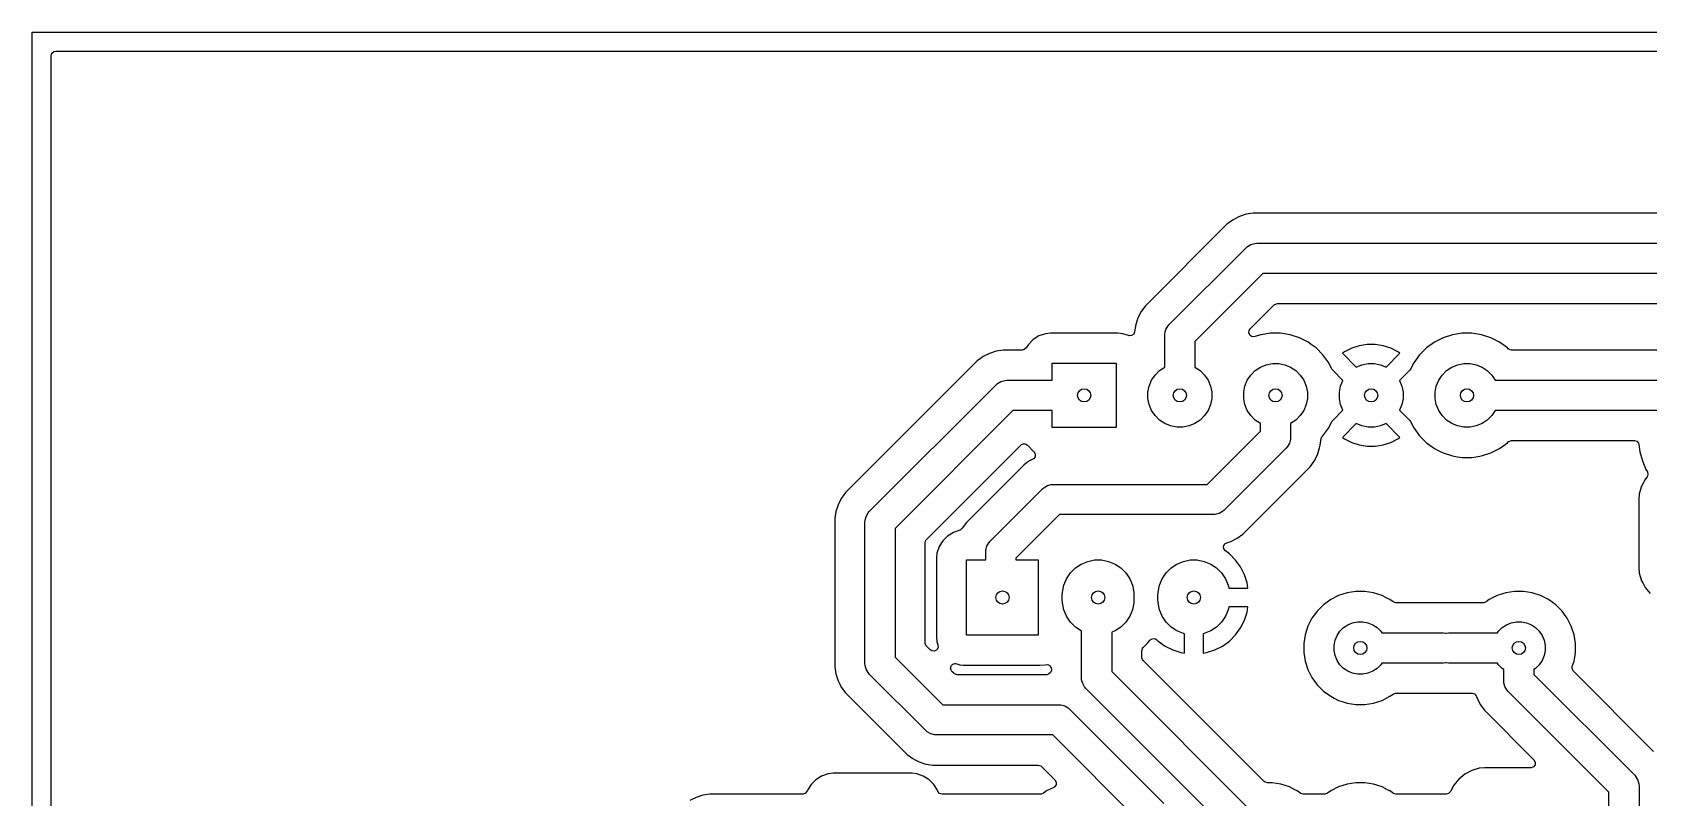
# Model space of a CAD drawing. Extents: x 126.5 to 192.5, y -143 to -86.
# Drawn here: x 126.5 to 169.4, y -106.31 to -86 of the extents above; entities that cross this region are included whole.
import ezdxf

# ---------------------------------------------------------------- set-up
doc = ezdxf.new("R2010")
doc.units = 0
doc.layers.add('BLACK', color=7, linetype='CONTINUOUS')

msp = doc.modelspace()

# ---------------------------------------------------------------- linework, layer by layer
at = {"layer": 'BLACK', "linetype": 'CONTINUOUS'}
for p, q in [((126.5, -86), (192.5, -86)), ((126.5, -143), (126.5, -86)), ((127.0005, -86.6245), (127.020185, -86.557461)), ((127.0005, -114.655513), (127.0005, -86.6245)), ((127.020185, -86.557461), (127.072989, -86.511706)), ((127.072989, -86.511706), (127.1245, -86.5005)), ((127.1245, -86.5005), (191.8755, -86.5005)), ((158.539163, -90.887454), (158.3708, -90.97324)), ((158.718881, -90.829059), (158.539163, -90.887454)), ((158.905514, -90.7995), (158.718881, -90.829059)), ((158.905519, -90.7995), (158.905514, -90.7995)), ((159.094482, -90.7995), (158.905519, -90.7995)), ((171.094481, -90.7995), (159.094482, -90.7995)), ((158.217924, -91.084312), (156.044312, -93.257923)), ((158.217925, -91.084312), (158.217924, -91.084312)), ((158.217927, -91.08431), (158.217925, -91.084312)), ((158.283579, -91.03661), (158.217927, -91.08431)), ((158.3708, -90.97324), (158.283579, -91.03661)), ((156.677157, -93.757157), (158.717158, -91.717157)), ((158.717158, -91.717157), (158.756495, -91.682659)), ((158.756495, -91.682659), (158.846926, -91.630448)), ((158.846926, -91.630448), (158.94779, -91.603422)), ((158.94779, -91.603422), (159, -91.6)), ((159, -91.6), (171, -91.6)), ((159.165685, -92.4), (157.36, -94.205685)), ((170.834314, -92.4), (159.165685, -92.4)), ((155.93324, -93.4108), (155.847454, -93.579163)), ((156.044312, -93.257923), (155.93324, -93.4108)), ((158.938881, -93.758882), (159.460944, -93.236819)), ((159.460944, -93.236819), (159.522267, -93.203334)), ((159.522267, -93.203334), (159.548625, -93.2005)), ((159.548625, -93.2005), (170.451374, -93.2005)), ((155.757111, -93.950073), (155.734776, -94.008653)), ((155.758737, -93.950331), (155.757111, -93.950073)), ((155.789059, -93.758881), (155.758737, -93.950331)), ((155.847454, -93.579163), (155.789059, -93.758881)), ((156.563422, -93.98779), (156.573528, -93.950073)), ((156.573528, -93.950073), (156.590448, -93.886926)), ((156.590448, -93.886926), (156.642659, -93.796495)), ((156.642659, -93.796495), (156.677157, -93.757157)), ((158.791137, -93.980948), (158.799102, -93.911534)), ((158.799102, -93.911534), (158.82564, -93.872122)), ((158.82564, -93.872122), (158.938881, -93.758882)), ((152.881287, -94.376472), (152.828952, -94.422763)), ((152.940184, -94.282737), (152.881287, -94.376472)), ((153.067737, -94.155184), (152.940184, -94.282737)), ((153.220476, -94.059211), (153.067737, -94.155184)), ((153.390745, -93.999631), (153.220476, -94.059211)), ((153.39075, -93.99963), (153.390745, -93.999631)), ((153.525039, -93.9845), (153.39075, -93.99963)), ((153.525046, -93.9845), (153.525039, -93.9845)), ((155.314954, -93.9845), (153.525046, -93.9845)), ((155.31496, -93.9845), (155.314954, -93.9845)), ((155.449249, -93.99963), (155.31496, -93.9845)), ((155.449257, -93.999632), (155.449249, -93.99963)), ((155.595098, -94.050664), (155.449257, -93.999632)), ((155.608813, -94.054593), (155.595098, -94.050664)), ((155.678539, -94.050116), (155.608813, -94.054593)), ((155.734776, -94.008653), (155.678539, -94.050116)), ((156.56, -94.04), (156.563422, -93.98779)), ((156.56, -94.885082), (156.56, -94.04)), ((157.36, -94.205685), (157.36, -94.885082)), ((158.821965, -94.043649), (158.791137, -93.980948)), ((158.881798, -94.079729), (158.821965, -94.043649)), ((158.951639, -94.077734), (158.881798, -94.079729)), ((159.113502, -94.02514), (158.951639, -94.077734)), ((159.113505, -94.02514), (159.113502, -94.02514)), ((159.370098, -93.9845), (159.113505, -94.02514)), ((159.370103, -93.9845), (159.370098, -93.9845)), ((159.629897, -93.9845), (159.370103, -93.9845)), ((159.629902, -93.9845), (159.629897, -93.9845)), ((159.886493, -94.02514), (159.629902, -93.9845)), ((160.133576, -94.105422), (159.886493, -94.02514)), ((160.292764, -94.186534), (160.133576, -94.105422)), ((160.365051, -94.223366), (160.292764, -94.186534)), ((160.365053, -94.223367), (160.365051, -94.223366)), ((160.365054, -94.223368), (160.365053, -94.223367)), ((160.44677, -94.282738), (160.365054, -94.223368)), ((160.575229, -94.376069), (160.44677, -94.282738)), ((160.758931, -94.559771), (160.575229, -94.376069)), ((161.521782, -94.383904), (161.332439, -94.48038)), ((161.723869, -94.318242), (161.521782, -94.383904)), ((161.723872, -94.318242), (161.723869, -94.318242)), ((161.933754, -94.285), (161.723872, -94.318242)), ((162.146246, -94.285), (161.933754, -94.285)), ((162.356129, -94.318242), (162.146246, -94.285)), ((162.558217, -94.383904), (162.356129, -94.318242)), ((162.74755, -94.480375), (162.558217, -94.383904)), ((163.504768, -94.376071), (163.321071, -94.559768)), ((163.504774, -94.376066), (163.504768, -94.376071)), ((163.714945, -94.223368), (163.504774, -94.376066)), ((163.946423, -94.105422), (163.714945, -94.223368)), ((164.193506, -94.02514), (163.946423, -94.105422)), ((164.450098, -93.9845), (164.193506, -94.02514)), ((164.450103, -93.9845), (164.450098, -93.9845)), ((164.709897, -93.9845), (164.450103, -93.9845)), ((164.709902, -93.9845), (164.709897, -93.9845)), ((164.966493, -94.02514), (164.709902, -93.9845)), ((165.213576, -94.105422), (164.966493, -94.02514)), ((165.372764, -94.186534), (165.213576, -94.105422)), ((165.445051, -94.223366), (165.372764, -94.186534)), ((165.445053, -94.223367), (165.445051, -94.223366)), ((165.445054, -94.223368), (165.445053, -94.223367)), ((165.655225, -94.376066), (165.445054, -94.223368)), ((165.655231, -94.376071), (165.655225, -94.376066)), ((165.677341, -94.398181), (165.655231, -94.376071)), ((151.582924, -94.719312), (148.08431, -98.217925)), ((151.582925, -94.719312), (151.582924, -94.719312)), ((151.582927, -94.71931), (151.582925, -94.719312)), ((151.692262, -94.639873), (151.582927, -94.71931)), ((151.7358, -94.60824), (151.692262, -94.639873)), ((151.904163, -94.522454), (151.7358, -94.60824)), ((152.083881, -94.464059), (151.904163, -94.522454)), ((152.270514, -94.4345), (152.083881, -94.464059)), ((152.776293, -94.4345), (152.270514, -94.4345)), ((152.828952, -94.422763), (152.776293, -94.4345)), ((153.57, -95.235), (153.57, -94.785)), ((153.57, -94.785), (155.27, -94.785)), ((155.27, -94.785), (155.27, -96.485)), ((159.253258, -94.821601), (159.416685, -94.789093)), ((159.416685, -94.789093), (159.583315, -94.789093)), ((159.583315, -94.789093), (159.746742, -94.821601)), ((160.911634, -94.769949), (160.758931, -94.559771)), ((160.996463, -94.936435), (160.911634, -94.769949)), ((161.332439, -94.48038), (161.278282, -94.519727)), ((161.278282, -94.519727), (161.278282, -94.519728)), ((161.278282, -94.519728), (161.642571, -94.884017)), ((161.793258, -94.821601), (161.956685, -94.789093)), ((161.956685, -94.789093), (162.123315, -94.789093)), ((162.123315, -94.789093), (162.286742, -94.821601)), ((162.437428, -94.884017), (162.801716, -94.519728)), ((162.801716, -94.519728), (162.74755, -94.480375)), ((163.168366, -94.769947), (163.083535, -94.936435)), ((163.321066, -94.559774), (163.168366, -94.769947)), ((163.321071, -94.559768), (163.321066, -94.559774)), ((164.333258, -94.821601), (164.496685, -94.789093)), ((164.496685, -94.789093), (164.663315, -94.789093)), ((164.663315, -94.789093), (164.826742, -94.821601)), ((165.697983, -94.414815), (165.677341, -94.398181)), ((165.765022, -94.4345), (165.697983, -94.414815)), ((170.007298, -94.4345), (165.765022, -94.4345)), ((152.211926, -95.265448), (152.31279, -95.238422)), ((152.31279, -95.238422), (152.365, -95.235)), ((152.365, -95.235), (153.57, -95.235)), ((156.146601, -95.388258), (156.210367, -95.234313)), ((156.210367, -95.234313), (156.302941, -95.095766)), ((156.302941, -95.095766), (156.420766, -94.977941)), ((156.420766, -94.977941), (156.559313, -94.885367)), ((156.559313, -94.885367), (156.56, -94.885082)), ((157.36, -94.885082), (157.360687, -94.885367)), ((157.360687, -94.885367), (157.499234, -94.977941)), ((157.499234, -94.977941), (157.617059, -95.095766)), ((157.617059, -95.095766), (157.709633, -95.234313)), ((157.709633, -95.234313), (157.773399, -95.388258)), ((158.686601, -95.388258), (158.750367, -95.234313)), ((158.750367, -95.234313), (158.842941, -95.095766)), ((158.842941, -95.095766), (158.960766, -94.977941)), ((158.960766, -94.977941), (159.099313, -94.885367)), ((159.099313, -94.885367), (159.253258, -94.821601)), ((159.746742, -94.821601), (159.900687, -94.885367)), ((159.900687, -94.885367), (160.039234, -94.977941)), ((160.039234, -94.977941), (160.157059, -95.095766)), ((160.157059, -95.095766), (160.249633, -95.234313)), ((160.249633, -95.234313), (160.313399, -95.388258)), ((161.019266, -94.96782), (160.996463, -94.936435)), ((161.289017, -95.237571), (161.019266, -94.96782)), ((161.226601, -95.388258), (161.289017, -95.237571)), ((161.642571, -94.884017), (161.793258, -94.821601)), ((162.286742, -94.821601), (162.437428, -94.884017)), ((163.060732, -94.96782), (162.790982, -95.237569)), ((162.790982, -95.237569), (162.853399, -95.388258)), ((163.083535, -94.936435), (163.060732, -94.96782)), ((163.766601, -95.388258), (163.830367, -95.234313)), ((163.830367, -95.234313), (163.922941, -95.095766)), ((163.922941, -95.095766), (164.040766, -94.977941)), ((164.040766, -94.977941), (164.179313, -94.885367)), ((164.179313, -94.885367), (164.333258, -94.821601)), ((164.826742, -94.821601), (164.980687, -94.885367)), ((164.980687, -94.885367), (165.119234, -94.977941)), ((165.119234, -94.977941), (165.237059, -95.095766)), ((165.237059, -95.095766), (165.329633, -95.234313)), ((165.329633, -95.234313), (165.329918, -95.235)), ((165.329918, -95.235), (169.912817, -95.235)), ((148.717157, -98.717157), (152.082158, -95.352157)), ((152.082158, -95.352157), (152.121495, -95.317659)), ((152.121495, -95.317659), (152.211926, -95.265448)), ((156.114093, -95.551685), (156.146601, -95.388258)), ((156.114093, -95.718315), (156.114093, -95.551685)), ((157.773399, -95.388258), (157.805907, -95.551685)), ((157.805907, -95.551685), (157.805907, -95.718315)), ((158.654093, -95.551685), (158.686601, -95.388258)), ((158.654093, -95.718315), (158.654093, -95.551685)), ((160.313399, -95.388258), (160.345907, -95.551685)), ((160.345907, -95.551685), (160.345907, -95.718315)), ((161.194093, -95.551685), (161.226601, -95.388258)), ((161.194093, -95.718315), (161.194093, -95.551685)), ((162.853399, -95.388258), (162.885907, -95.551685)), ((162.885907, -95.551685), (162.885907, -95.718315)), ((163.734093, -95.551685), (163.766601, -95.388258)), ((163.734093, -95.718315), (163.734093, -95.551685)), ((152.530685, -96.035), (149.4, -99.165685)), ((153.57, -96.035), (152.530685, -96.035)), ((153.57, -96.485), (153.57, -96.035)), ((156.146601, -95.881742), (156.114093, -95.718315)), ((156.210367, -96.035687), (156.146601, -95.881742)), ((156.302941, -96.174234), (156.210367, -96.035687)), ((157.709633, -96.035687), (157.617059, -96.174234)), ((157.773399, -95.881742), (157.709633, -96.035687)), ((157.805907, -95.718315), (157.773399, -95.881742)), ((158.686601, -95.881742), (158.654093, -95.718315)), ((158.750367, -96.035687), (158.686601, -95.881742)), ((158.842941, -96.174234), (158.750367, -96.035687)), ((160.249633, -96.035687), (160.157059, -96.174234)), ((160.313399, -95.881742), (160.249633, -96.035687)), ((160.345907, -95.718315), (160.313399, -95.881742)), ((161.019266, -96.302178), (161.289016, -96.032427)), ((161.226601, -95.881742), (161.194093, -95.718315)), ((161.289016, -96.032427), (161.226601, -95.881742)), ((162.853399, -95.881742), (162.790982, -96.032428)), ((162.790982, -96.032428), (163.060732, -96.302178)), ((162.885907, -95.718315), (162.853399, -95.881742)), ((163.766601, -95.881742), (163.734093, -95.718315)), ((163.830367, -96.035687), (163.766601, -95.881742)), ((163.922941, -96.174234), (163.830367, -96.035687)), ((165.329633, -96.035687), (165.237059, -96.174234)), ((165.329918, -96.035), (165.329633, -96.035687)), ((169.747131, -96.035), (165.329918, -96.035)), ((155.27, -96.485), (153.57, -96.485)), ((156.420766, -96.292059), (156.302941, -96.174234)), ((156.559313, -96.384633), (156.420766, -96.292059)), ((156.713258, -96.448399), (156.559313, -96.384633)), ((156.876685, -96.480907), (156.713258, -96.448399)), ((157.043315, -96.480907), (156.876685, -96.480907)), ((157.206742, -96.448399), (157.043315, -96.480907)), ((157.360687, -96.384633), (157.206742, -96.448399)), ((157.499234, -96.292059), (157.360687, -96.384633)), ((157.617059, -96.174234), (157.499234, -96.292059)), ((158.960766, -96.292059), (158.842941, -96.174234)), ((159.099313, -96.384633), (158.960766, -96.292059)), ((159.1, -96.384917), (159.099313, -96.384633)), ((159.1, -96.584314), (159.1, -96.384917)), ((159.900687, -96.384633), (159.9, -96.384917)), ((159.9, -96.384917), (159.9, -96.75)), ((160.039234, -96.292059), (159.900687, -96.384633)), ((160.157059, -96.174234), (160.039234, -96.292059)), ((160.758931, -96.710229), (160.911634, -96.500051)), ((160.911634, -96.500051), (160.996466, -96.333559)), ((160.996466, -96.333559), (161.019266, -96.302178)), ((161.642569, -96.385981), (161.278282, -96.750269)), ((161.793258, -96.448399), (161.642569, -96.385981)), ((161.956685, -96.480907), (161.793258, -96.448399)), ((162.123315, -96.480907), (161.956685, -96.480907)), ((162.286742, -96.448399), (162.123315, -96.480907)), ((162.437428, -96.385982), (162.286742, -96.448399)), ((162.801717, -96.75027), (162.437428, -96.385982)), ((163.060732, -96.302178), (163.083536, -96.333564)), ((163.083536, -96.333564), (163.168366, -96.500051)), ((163.168366, -96.500051), (163.321069, -96.710229)), ((164.040766, -96.292059), (163.922941, -96.174234)), ((164.179313, -96.384633), (164.040766, -96.292059)), ((164.333258, -96.448399), (164.179313, -96.384633)), ((164.496685, -96.480907), (164.333258, -96.448399)), ((164.663315, -96.480907), (164.496685, -96.480907)), ((164.826742, -96.448399), (164.663315, -96.480907)), ((164.980687, -96.384633), (164.826742, -96.448399)), ((165.119234, -96.292059), (164.980687, -96.384633)), ((165.237059, -96.174234), (165.119234, -96.292059)), ((150.236814, -99.460948), (152.741607, -96.956154)), ((152.741607, -96.956154), (152.750151, -96.951489)), ((152.750151, -96.951489), (152.756075, -96.943756)), ((152.756075, -96.943756), (152.780316, -96.935018)), ((152.780316, -96.935018), (152.802928, -96.922671)), ((152.802928, -96.922671), (152.812642, -96.923365)), ((152.812642, -96.923365), (152.821805, -96.920063)), ((152.821805, -96.920063), (152.846918, -96.925816)), ((152.846918, -96.925816), (152.87262, -96.927655)), ((152.87262, -96.927655), (152.880417, -96.933492)), ((152.880417, -96.933492), (152.88991, -96.935667)), ((152.88991, -96.935667), (152.917929, -96.957128)), ((152.917929, -96.957128), (152.927213, -96.966619)), ((157.683314, -98.001), (159.1, -96.584314)), ((159.869552, -96.903073), (159.817341, -96.993505)), ((159.896578, -96.80221), (159.869552, -96.903073)), ((159.9, -96.75), (159.896578, -96.80221)), ((160.67094, -97.031118), (160.682813, -96.956156)), ((160.682813, -96.956156), (160.7005, -96.844486)), ((160.7005, -96.820022), (160.707224, -96.797121)), ((160.7005, -96.844486), (160.7005, -96.820022)), ((160.707224, -96.797121), (160.709609, -96.773374)), ((160.709609, -96.773374), (160.717843, -96.760955)), ((160.717843, -96.760955), (160.720185, -96.752983)), ((160.720185, -96.752983), (160.727405, -96.742895)), ((160.727405, -96.742895), (160.731808, -96.737351)), ((160.731808, -96.737351), (160.758931, -96.710229)), ((161.278282, -96.750269), (161.278282, -96.75027)), ((161.278282, -96.75027), (161.332449, -96.789624)), ((161.332449, -96.789624), (161.521782, -96.886095)), ((161.521782, -96.886095), (161.72387, -96.951757)), ((161.72387, -96.951757), (161.933754, -96.985)), ((162.146246, -96.985), (162.356127, -96.951757)), ((162.356127, -96.951757), (162.35613, -96.951757)), ((162.35613, -96.951757), (162.558217, -96.886095)), ((162.558217, -96.886095), (162.747554, -96.789622)), ((162.747554, -96.789622), (162.801716, -96.75027)), ((162.801716, -96.75027), (162.801717, -96.75027)), ((163.321069, -96.710229), (163.504771, -96.893931)), ((163.504771, -96.893931), (163.714949, -97.046634)), ((165.445051, -97.046634), (165.655229, -96.893931)), ((165.655229, -96.893931), (165.677341, -96.871819)), ((165.677341, -96.871819), (165.738664, -96.838334)), ((165.738664, -96.838334), (165.765022, -96.8355)), ((165.765022, -96.8355), (169.024008, -96.8355)), ((169.024008, -96.8355), (169.091047, -96.855185)), ((169.091047, -96.855185), (169.136802, -96.907989)), ((169.136802, -96.907989), (169.146947, -96.943315)), ((169.146947, -96.943315), (169.172017, -97.133744)), ((152.969803, -97.374238), (152.893364, -97.429775)), ((152.927213, -96.966619), (152.940184, -96.987262)), ((152.940184, -96.987262), (153.067738, -97.114816)), ((153.05716, -97.329727), (152.969803, -97.374238)), ((153.074075, -97.319324), (153.05716, -97.329727)), ((153.067738, -97.114816), (153.079253, -97.122051)), ((153.116561, -97.263856), (153.074075, -97.319324)), ((153.079253, -97.122051), (153.089507, -97.132534)), ((153.089507, -97.132534), (153.122314, -97.194223)), ((153.122314, -97.194223), (153.116561, -97.263856)), ((159.782843, -97.032842), (158.131843, -98.683843)), ((159.817341, -96.993505), (159.782843, -97.032842)), ((160.41569, -97.532073), (160.52676, -97.379199)), ((160.52676, -97.379199), (160.612547, -97.210832)), ((160.612547, -97.210832), (160.67094, -97.031118)), ((161.933754, -96.985), (162.146246, -96.985)), ((163.714949, -97.046634), (163.848763, -97.114816)), ((163.848763, -97.114816), (163.946423, -97.164577)), ((163.946423, -97.164577), (163.946425, -97.164577)), ((163.946425, -97.164577), (163.946428, -97.164579)), ((163.946428, -97.164579), (164.193507, -97.24486)), ((164.193507, -97.24486), (164.325706, -97.265797)), ((164.325706, -97.265797), (164.450098, -97.2855)), ((164.450098, -97.2855), (164.450103, -97.2855)), ((164.450103, -97.2855), (164.709902, -97.2855)), ((164.709902, -97.2855), (164.823298, -97.267539)), ((164.823298, -97.267539), (164.966493, -97.24486)), ((164.966493, -97.24486), (165.213572, -97.164579)), ((165.213572, -97.164579), (165.445051, -97.046634)), ((169.172017, -97.133744), (169.236498, -97.37439)), ((169.236498, -97.37439), (169.33183, -97.604544)), ((152.816924, -97.485312), (151.294312, -99.007923)), ((152.816925, -97.485312), (152.816924, -97.485312)), ((152.816927, -97.48531), (152.816925, -97.485312)), ((152.893364, -97.429775), (152.816927, -97.48531)), ((158.631074, -99.31669), (160.41569, -97.532073)), ((169.357847, -97.81025), (169.312317, -97.865728)), ((169.33183, -97.604544), (169.331835, -97.604554)), ((169.331835, -97.604554), (169.369381, -97.669587)), ((169.363, -97.803514), (169.357847, -97.81025)), ((169.385852, -97.737488), (169.363, -97.803514)), ((169.369381, -97.669587), (169.385852, -97.737488)), ((148.08431, -98.217925), (148.019945, -98.306518)), ((151.927157, -99.507157), (153.316158, -98.118157)), ((153.316158, -98.118157), (153.355495, -98.083659)), ((153.355495, -98.083659), (153.445926, -98.031448)), ((153.445926, -98.031448), (153.54679, -98.004422)), ((153.54679, -98.004422), (153.599, -98.001)), ((153.599, -98.001), (157.683314, -98.001)), ((169.154699, -98.246249), (169.1395, -98.400577)), ((169.214769, -98.048225), (169.154699, -98.246249)), ((169.312317, -97.865728), (169.214769, -98.048225)), ((147.887454, -98.539163), (147.829059, -98.718881)), ((147.97324, -98.3708), (147.887454, -98.539163)), ((148.019944, -98.306519), (147.97324, -98.3708)), ((148.019945, -98.306518), (148.019944, -98.306519)), ((169.1395, -98.400577), (169.1395, -100.203787)), ((147.829059, -98.718881), (147.7995, -98.905513)), ((147.7995, -98.905513), (147.7995, -102.844486)), ((148.6, -99), (148.603422, -98.94779)), ((148.6, -102.75), (148.6, -99)), ((148.603422, -98.94779), (148.630448, -98.846927)), ((148.630448, -98.846926), (148.682659, -98.756495)), ((148.630448, -98.846927), (148.630448, -98.846926)), ((148.682659, -98.756495), (148.717157, -98.717157)), ((151.294312, -99.007923), (151.183237, -99.160804)), ((153.764685, -98.801), (152.61, -99.955685)), ((157.849, -98.801), (153.764685, -98.801)), ((157.90121, -98.797578), (157.849, -98.801)), ((158.002074, -98.770552), (157.90121, -98.797578)), ((158.092505, -98.718341), (158.002074, -98.770552)), ((158.131843, -98.683843), (158.092505, -98.718341)), ((149.4, -99.165685), (149.4, -102.584314)), ((150.2005, -99.548624), (150.220185, -99.481585)), ((150.220185, -99.481585), (150.236814, -99.460948)), ((150.667684, -99.497737), (150.571711, -99.650476)), ((150.795237, -99.370184), (150.667684, -99.497737)), ((150.947977, -99.274211), (150.795237, -99.370184)), ((151.117296, -99.214964), (150.947977, -99.274211)), ((151.130252, -99.20959), (151.117296, -99.214964)), ((151.18007, -99.164521), (151.130252, -99.20959)), ((151.180376, -99.164743), (151.18007, -99.164521)), ((151.181431, -99.163289), (151.180376, -99.164743)), ((151.182066, -99.162716), (151.181431, -99.163289)), ((151.183237, -99.160804), (151.182066, -99.162716)), ((151.892659, -99.546495), (151.927157, -99.507157)), ((158.203226, -99.548185), (158.309832, -99.513547)), ((158.309832, -99.513547), (158.478199, -99.42776)), ((158.478199, -99.42776), (158.631074, -99.31669)), ((150.2005, -102.201374), (150.2005, -99.548624)), ((150.51213, -99.82075), (150.497, -99.955039)), ((150.497, -99.955039), (150.497, -102.04496)), ((150.512131, -99.820745), (150.51213, -99.82075)), ((150.571711, -99.650476), (150.512131, -99.820745)), ((151.81, -99.79), (151.813422, -99.73779)), ((151.81, -100), (151.81, -99.79)), ((151.813422, -99.73779), (151.820572, -99.711104)), ((151.820572, -99.711104), (151.840448, -99.636926)), ((151.840448, -99.636926), (151.892659, -99.546495)), ((152.61, -99.955685), (152.61, -100)), ((158.120016, -99.641491), (158.152622, -99.579696)), ((158.125995, -99.711104), (158.120016, -99.641491)), ((158.16866, -99.766434), (158.125995, -99.711104)), ((158.152622, -99.579696), (158.203226, -99.548185)), ((158.276242, -99.844597), (158.16866, -99.766434)), ((158.437902, -100.006257), (158.276242, -99.844597)), ((151.2975, -102), (151.2975, -100)), ((151.2975, -100), (151.81, -100)), ((152.61, -100), (153.2025, -100)), ((153.2025, -100), (153.2025, -102)), ((153.94997, -100.503495), (154.053708, -100.34824)), ((154.053708, -100.34824), (154.18574, -100.216208)), ((154.18574, -100.216208), (154.340995, -100.11247)), ((154.340995, -100.11247), (154.513504, -100.041014)), ((154.513504, -100.041014), (154.696639, -100.004587)), ((154.696639, -100.004587), (154.883361, -100.004587)), ((154.883361, -100.004587), (155.066496, -100.041014)), ((155.066496, -100.041014), (155.239005, -100.11247)), ((155.239005, -100.11247), (155.39426, -100.216208)), ((155.39426, -100.216208), (155.526292, -100.34824)), ((155.526292, -100.34824), (155.63003, -100.503495)), ((156.48997, -100.503495), (156.593708, -100.34824)), ((156.593708, -100.34824), (156.72574, -100.216208)), ((156.72574, -100.216208), (156.880995, -100.11247)), ((156.880995, -100.11247), (157.053504, -100.041014)), ((157.053504, -100.041014), (157.236639, -100.004587)), ((157.236639, -100.004587), (157.423361, -100.004587)), ((157.423361, -100.004587), (157.606496, -100.041014)), ((157.606496, -100.041014), (157.779005, -100.11247)), ((157.779005, -100.11247), (157.93426, -100.216208)), ((157.93426, -100.216208), (158.066292, -100.34824)), ((158.066292, -100.34824), (158.17003, -100.503495)), ((158.572288, -100.191223), (158.437902, -100.006257)), ((158.676082, -100.394929), (158.572288, -100.191223)), ((158.746734, -100.612371), (158.676082, -100.394929)), ((169.1395, -100.203787), (169.154699, -100.358115)), ((169.154699, -100.358115), (169.214769, -100.55614)), ((153.842087, -100.859139), (153.878514, -100.676004)), ((153.878514, -100.676004), (153.94997, -100.503495)), ((155.63003, -100.503495), (155.701486, -100.676004)), ((155.701486, -100.676004), (155.737913, -100.859139)), ((156.382087, -100.859139), (156.418514, -100.676004)), ((156.418514, -100.676004), (156.48997, -100.503495)), ((158.17003, -100.503495), (158.241486, -100.676004)), ((158.241486, -100.676004), (158.256204, -100.75)), ((158.256204, -100.75), (158.768532, -100.75)), ((158.768532, -100.75), (158.746734, -100.612371)), ((169.214769, -100.55614), (169.229235, -100.583204)), ((169.229235, -100.583204), (169.244825, -100.612371)), ((169.244825, -100.612371), (169.312317, -100.738637)), ((169.312317, -100.738637), (169.443589, -100.898593)), ((153.8375, -100.9525), (153.842087, -100.859139)), ((153.8375, -101.0475), (153.8375, -100.9525)), ((153.842087, -101.140861), (153.8375, -101.0475)), ((153.878514, -101.323996), (153.842087, -101.140861)), ((155.737913, -101.140861), (155.701486, -101.323996)), ((155.737913, -100.859139), (155.7425, -100.9525)), ((155.7425, -101.0475), (155.737913, -101.140861)), ((155.7425, -100.9525), (155.7425, -101.0475)), ((156.3775, -100.9525), (156.382087, -100.859139)), ((156.3775, -101.0475), (156.3775, -100.9525)), ((156.382087, -101.140861), (156.3775, -101.0475)), ((156.418514, -101.323996), (156.382087, -101.140861)), ((158.256204, -101.25), (158.241486, -101.323996)), ((158.768532, -101.25), (158.256204, -101.25)), ((158.746734, -101.387628), (158.768532, -101.25)), ((160.772487, -101.195485), (160.605485, -101.362487)), ((160.772488, -101.195485), (160.772487, -101.195485)), ((160.77249, -101.195483), (160.772488, -101.195485)), ((160.866177, -101.127415), (160.77249, -101.195483)), ((160.963566, -101.056657), (160.866177, -101.127415)), ((161.174003, -100.949433), (160.963566, -101.056657)), ((161.398631, -100.876446), (161.174003, -100.949433)), ((161.631903, -100.8395), (161.398631, -100.876446)), ((161.631908, -100.8395), (161.631903, -100.8395)), ((161.868092, -100.8395), (161.631908, -100.8395)), ((161.868097, -100.8395), (161.868092, -100.8395)), ((162.101368, -100.876446), (161.868097, -100.8395)), ((162.325996, -100.949433), (162.101368, -100.876446)), ((162.470715, -101.023172), (162.325996, -100.949433)), ((162.536433, -101.056657), (162.470715, -101.023172)), ((162.536435, -101.056658), (162.536433, -101.056657)), ((162.536436, -101.056659), (162.536435, -101.056658)), ((162.617862, -101.115818), (162.536436, -101.056659)), ((162.623708, -101.119815), (162.617862, -101.115818)), ((162.690747, -101.1395), (162.623708, -101.119815)), ((165.019253, -101.1395), (162.690747, -101.1395)), ((165.026332, -101.139298), (165.019253, -101.1395)), ((165.092138, -101.115818), (165.026332, -101.139298)), ((165.173563, -101.056659), (165.092138, -101.115818)), ((165.384003, -100.949433), (165.173563, -101.056659)), ((165.608631, -100.876446), (165.384003, -100.949433)), ((165.841903, -100.8395), (165.608631, -100.876446)), ((165.841908, -100.8395), (165.841903, -100.8395)), ((166.078092, -100.8395), (165.841908, -100.8395)), ((166.078097, -100.8395), (166.078092, -100.8395)), ((166.311368, -100.876446), (166.078097, -100.8395)), ((166.535996, -100.949433), (166.311368, -100.876446)), ((166.688079, -101.026924), (166.535996, -100.949433)), ((166.746433, -101.056657), (166.688079, -101.026924)), ((166.93751, -101.195483), (166.746433, -101.056657)), ((167.104517, -101.36249), (166.93751, -101.195483)), ((153.94997, -101.496505), (153.878514, -101.323996)), ((154.053708, -101.65176), (153.94997, -101.496505)), ((154.18574, -101.783792), (154.053708, -101.65176)), ((155.526292, -101.65176), (155.39426, -101.783792)), ((155.63003, -101.496505), (155.526292, -101.65176)), ((155.701486, -101.323996), (155.63003, -101.496505)), ((156.48997, -101.496505), (156.418514, -101.323996)), ((156.593708, -101.65176), (156.48997, -101.496505)), ((156.72574, -101.783792), (156.593708, -101.65176)), ((158.066292, -101.65176), (157.93426, -101.783792)), ((158.17003, -101.496505), (158.066292, -101.65176)), ((158.241486, -101.323996), (158.17003, -101.496505)), ((158.572288, -101.808776), (158.676082, -101.60507)), ((158.676082, -101.60507), (158.746734, -101.387628)), ((160.466657, -101.553566), (160.359433, -101.764003)), ((160.587219, -101.387628), (160.466657, -101.553566)), ((160.605483, -101.36249), (160.587219, -101.387628)), ((160.605485, -101.362488), (160.605483, -101.36249)), ((160.605485, -101.362487), (160.605485, -101.362488)), ((161.420022, -101.722655), (161.546801, -101.670142)), ((161.546801, -101.670142), (161.681388, -101.643371)), ((161.681388, -101.643371), (161.818612, -101.643371)), ((161.818612, -101.643371), (161.953199, -101.670142)), ((161.953199, -101.670142), (162.079978, -101.722655)), ((165.630022, -101.722655), (165.756801, -101.670142)), ((165.756801, -101.670142), (165.891388, -101.643371)), ((165.891388, -101.643371), (166.028612, -101.643371)), ((166.028612, -101.643371), (166.163199, -101.670142)), ((166.163199, -101.670142), (166.289978, -101.722655)), ((167.213519, -101.512518), (167.104517, -101.36249)), ((167.243342, -101.553566), (167.213519, -101.512518)), ((167.350566, -101.764003), (167.243342, -101.553566)), ((150.497, -102.04496), (150.51213, -102.179249)), ((153.2025, -102), (151.2975, -102)), ((154.340995, -101.88753), (154.18574, -101.783792)), ((154.35, -101.89126), (154.340995, -101.88753)), ((154.35, -103.13), (154.35, -101.89126)), ((155.239005, -101.88753), (155.15, -101.924397)), ((155.15, -101.924397), (155.15, -102.964314)), ((155.39426, -101.783792), (155.239005, -101.88753)), ((156.165125, -102.135018), (156.221549, -102.093817)), ((156.221549, -102.093817), (156.291295, -102.089662)), ((156.291295, -102.089662), (156.35118, -102.122825)), ((156.880995, -101.88753), (156.72574, -101.783792)), ((157.053504, -101.958986), (156.880995, -101.88753)), ((157.08, -101.964256), (157.053504, -101.958986)), ((157.08, -102.478509), (157.08, -101.964256)), ((157.606496, -101.958986), (157.58, -101.964256)), ((157.58, -101.964256), (157.58, -102.478508)), ((157.779005, -101.88753), (157.606496, -101.958986)), ((157.93426, -101.783792), (157.779005, -101.88753)), ((158.276242, -102.155402), (158.437902, -101.993742)), ((158.437902, -101.993742), (158.572288, -101.808776)), ((160.286446, -101.988631), (160.2495, -102.221902)), ((160.359433, -101.764003), (160.286446, -101.988631)), ((161.080142, -102.136801), (161.132655, -102.010022)), ((161.132655, -102.010022), (161.208893, -101.895925)), ((161.208893, -101.895925), (161.305925, -101.798893)), ((161.305925, -101.798893), (161.420022, -101.722655)), ((162.079978, -101.722655), (162.194075, -101.798893)), ((162.194075, -101.798893), (162.291107, -101.895925)), ((162.291107, -101.895925), (162.320557, -101.94)), ((162.320557, -101.94), (163.96, -101.94)), ((163.96, -101.94), (164.01221, -101.943422)), ((164.01221, -101.943422), (164.025, -101.946849)), ((164.025, -101.946849), (164.03779, -101.943422)), ((164.03779, -101.943422), (164.09, -101.94)), ((164.09, -101.94), (165.389443, -101.94)), ((165.389443, -101.94), (165.418893, -101.895925)), ((165.418893, -101.895925), (165.515925, -101.798893)), ((165.515925, -101.798893), (165.630022, -101.722655)), ((166.289978, -101.722655), (166.404075, -101.798893)), ((166.404075, -101.798893), (166.501107, -101.895925)), ((166.501107, -101.895925), (166.577345, -102.010022)), ((166.577345, -102.010022), (166.629858, -102.136801)), ((167.423553, -101.988631), (167.350566, -101.764003)), ((167.4605, -102.221902), (167.423553, -101.988631)), ((150.203334, -102.227732), (150.2005, -102.201374)), ((150.236819, -102.289055), (150.203334, -102.227732)), ((150.335266, -102.387502), (150.236819, -102.289055)), ((150.377252, -102.415095), (150.335266, -102.387502)), ((150.446828, -102.4215), (150.377252, -102.415095)), ((150.508821, -102.389273), (150.446828, -102.4215)), ((150.54355, -102.328645), (150.508821, -102.389273)), ((150.51213, -102.179249), (150.512132, -102.179257)), ((150.512132, -102.179257), (150.539989, -102.258867)), ((150.539989, -102.258867), (150.54355, -102.328645)), ((155.9505, -102.417478), (155.970185, -102.350439)), ((155.9505, -102.581374), (155.9505, -102.417478)), ((155.970185, -102.350439), (155.986814, -102.329801)), ((155.986814, -102.329801), (156.110803, -102.205813)), ((156.110803, -102.205813), (156.165125, -102.135018)), ((156.35118, -102.122825), (156.383757, -102.155402)), ((156.383757, -102.155402), (156.568723, -102.289788)), ((156.568723, -102.289788), (156.772429, -102.393582)), ((156.772429, -102.393582), (156.989871, -102.464234)), ((156.989871, -102.464234), (157.08, -102.478509)), ((157.58, -102.478508), (157.670128, -102.464234)), ((157.670128, -102.464234), (157.88757, -102.393582)), ((157.88757, -102.393582), (158.091276, -102.289788)), ((158.091276, -102.289788), (158.276242, -102.155402)), ((160.2495, -102.221902), (160.2495, -102.458097)), ((160.2495, -102.458097), (160.286446, -102.691368)), ((161.053371, -102.271388), (161.080142, -102.136801)), ((161.053371, -102.408612), (161.053371, -102.271388)), ((161.080142, -102.543199), (161.053371, -102.408612)), ((166.629858, -102.136801), (166.656629, -102.271388)), ((166.656629, -102.408612), (166.629858, -102.543199)), ((166.656629, -102.271388), (166.656629, -102.408612)), ((167.440974, -102.581374), (167.4605, -102.458097)), ((167.4605, -102.458097), (167.4605, -102.221902)), ((147.7995, -102.844486), (147.829059, -103.031118)), ((148.603422, -102.80221), (148.6, -102.75)), ((148.630448, -102.903074), (148.603422, -102.80221)), ((148.682659, -102.993505), (148.630448, -102.903074)), ((149.4, -102.584314), (150.665685, -103.85)), ((150.8742, -102.885918), (150.879523, -102.858793)), ((150.877066, -102.89315), (150.8742, -102.885918)), ((150.876512, -102.90091), (150.877066, -102.89315)), ((150.889759, -102.925171), (150.876512, -102.90091)), ((150.879523, -102.858793), (150.881496, -102.831218)), ((150.881496, -102.831218), (150.886158, -102.824989)), ((150.886158, -102.824989), (150.887657, -102.817357)), ((150.887657, -102.817357), (150.9068, -102.797415)), ((150.899947, -102.950871), (150.889759, -102.925171)), ((150.906268, -102.955405), (150.899947, -102.950871)), ((150.909997, -102.962233), (150.906268, -102.955405)), ((150.9068, -102.797415), (150.923368, -102.775285)), ((150.960945, -103.013181), (150.909997, -102.962233)), ((150.923368, -102.775285), (150.930655, -102.772566)), ((150.930655, -102.772566), (150.936044, -102.766954)), ((150.936044, -102.766954), (150.962934, -102.760527)), ((150.962934, -102.760527), (150.988832, -102.750868)), ((150.988832, -102.750868), (150.99815, -102.75211)), ((150.99815, -102.75211), (151.004, -102.750713)), ((151.004, -102.750713), (151.038633, -102.757511)), ((151.038633, -102.757511), (151.118237, -102.785366)), ((151.118237, -102.785366), (151.118243, -102.785367)), ((151.118243, -102.785367), (151.118245, -102.785368)), ((151.118245, -102.785368), (151.118246, -102.785368)), ((151.118246, -102.785368), (151.11825, -102.785369)), ((151.11825, -102.785369), (151.208746, -102.795565)), ((151.208746, -102.795565), (151.25254, -102.800499)), ((151.25254, -102.800499), (151.252543, -102.8005)), ((151.252543, -102.8005), (151.252546, -102.8005)), ((151.252546, -102.8005), (153.247457, -102.8005)), ((153.247457, -102.8005), (153.247458, -102.800499)), ((153.247458, -102.800499), (153.381755, -102.785368)), ((153.381755, -102.785368), (153.384542, -102.784392)), ((153.384542, -102.784392), (153.386457, -102.784294)), ((153.386457, -102.784294), (153.388537, -102.78382)), ((153.388537, -102.78382), (153.38862, -102.784184)), ((153.38862, -102.784184), (153.454316, -102.780827)), ((153.454316, -102.780827), (153.514945, -102.815551)), ((153.514945, -102.815551), (153.547177, -102.877542)), ((153.5495, -102.9255), (153.529815, -102.992539)), ((153.547177, -102.877542), (153.5495, -102.901432)), ((153.5495, -102.901432), (153.5495, -102.9255)), ((155.15, -102.964314), (158.980046, -106.79436)), ((155.953334, -102.607732), (155.9505, -102.581374)), ((155.954631, -102.610108), (155.953334, -102.607732)), ((155.955523, -102.616309), (155.954631, -102.610108)), ((155.972115, -102.642127), (155.955523, -102.616309)), ((155.986819, -102.669055), (155.972115, -102.642127)), ((159.200945, -105.883181), (155.986819, -102.669055)), ((160.286446, -102.691368), (160.359433, -102.915996)), ((160.359433, -102.915996), (160.466657, -103.126433)), ((161.132655, -102.669978), (161.080142, -102.543199)), ((161.208893, -102.784075), (161.132655, -102.669978)), ((161.305925, -102.881107), (161.208893, -102.784075)), ((161.420022, -102.957345), (161.305925, -102.881107)), ((161.546801, -103.009858), (161.420022, -102.957345)), ((162.079978, -102.957345), (161.953199, -103.009858)), ((162.194075, -102.881107), (162.079978, -102.957345)), ((162.291107, -102.784075), (162.194075, -102.881107)), ((162.320557, -102.74), (162.291107, -102.784075)), ((163.96, -102.74), (162.320557, -102.74)), ((164.01221, -102.736578), (163.96, -102.74)), ((164.025, -102.73315), (164.01221, -102.736578)), ((164.03779, -102.736578), (164.025, -102.73315)), ((164.09, -102.74), (164.03779, -102.736578)), ((165.389443, -102.74), (164.09, -102.74)), ((165.418893, -102.784075), (165.389443, -102.74)), ((165.515925, -102.881107), (165.418893, -102.784075)), ((165.56, -102.910557), (165.515925, -102.881107)), ((165.56, -103.21), (165.56, -102.910557)), ((166.404075, -102.881107), (166.36, -102.910557)), ((166.36, -102.910557), (166.36, -103.044314)), ((166.501107, -102.784075), (166.404075, -102.881107)), ((166.577345, -102.669978), (166.501107, -102.784075)), ((166.629858, -102.543199), (166.577345, -102.669978)), ((167.374048, -102.898446), (167.377283, -102.83377)), ((167.407533, -102.959769), (167.374048, -102.898446)), ((167.377283, -102.83377), (167.423553, -102.691368)), ((169.532073, -105.08431), (167.407533, -102.959769)), ((167.423553, -102.691368), (167.440974, -102.581374)), ((147.829059, -103.031118), (147.887454, -103.210836)), ((147.887454, -103.210836), (147.941808, -103.31751)), ((147.941808, -103.31751), (147.97324, -103.379199)), ((147.97324, -103.379199), (148.08431, -103.532074)), ((148.717157, -103.032843), (148.682659, -102.993505)), ((150.217157, -104.532842), (148.717157, -103.032843)), ((150.981587, -103.029815), (150.960945, -103.013181)), ((151.048626, -103.0495), (150.981587, -103.029815)), ((153.4255, -103.0495), (151.048626, -103.0495)), ((153.477011, -103.038294), (153.4255, -103.0495)), ((153.529815, -102.992539), (153.477011, -103.038294)), ((154.353422, -103.18221), (154.35, -103.13)), ((154.380448, -103.283074), (154.353422, -103.18221)), ((154.432659, -103.373505), (154.380448, -103.283074)), ((154.467157, -103.412843), (154.432659, -103.373505)), ((160.466657, -103.126433), (160.605483, -103.31751)), ((160.605483, -103.31751), (160.77249, -103.484517)), ((161.681388, -103.036629), (161.546801, -103.009858)), ((161.818612, -103.036629), (161.681388, -103.036629)), ((161.953199, -103.009858), (161.818612, -103.036629)), ((165.563422, -103.26221), (165.56, -103.21)), ((165.590448, -103.363074), (165.563422, -103.26221)), ((165.642659, -103.453505), (165.590448, -103.363074)), ((166.36, -103.044314), (169.032843, -105.717157)), ((148.08431, -103.532074), (149.717926, -105.16569)), ((158.605896, -107.551582), (154.467157, -103.412843)), ((160.77249, -103.484517), (160.963567, -103.623343)), ((160.963567, -103.623343), (161.056779, -103.670837)), ((161.056779, -103.670837), (161.174003, -103.730566)), ((161.174003, -103.730566), (161.174005, -103.730566)), ((161.174005, -103.730566), (161.174008, -103.730568)), ((161.174008, -103.730568), (161.294412, -103.769689)), ((161.294412, -103.769689), (161.398631, -103.803553)), ((161.398631, -103.803553), (161.631903, -103.8405)), ((161.868097, -103.8405), (162.101368, -103.803553)), ((162.101368, -103.803553), (162.325992, -103.730568)), ((162.325992, -103.730568), (162.536433, -103.623343)), ((162.536433, -103.623343), (162.574238, -103.595875)), ((162.574238, -103.595875), (162.617862, -103.564182)), ((162.617862, -103.564182), (162.683668, -103.540702)), ((162.683668, -103.540702), (162.690747, -103.5405)), ((162.690747, -103.5405), (163.995519, -103.5405)), ((163.995519, -103.5405), (164.715014, -103.5405)), ((164.715014, -103.5405), (164.782053, -103.560185)), ((164.782053, -103.560185), (164.827808, -103.612989)), ((164.827808, -103.612989), (164.832941, -103.626172)), ((164.832941, -103.626172), (164.847453, -103.670832)), ((164.847453, -103.670832), (164.847455, -103.670837)), ((164.847455, -103.670837), (164.93324, -103.839199)), ((165.677157, -103.492843), (165.642659, -103.453505)), ((168.35, -106.165686), (165.677157, -103.492843)), ((150.665685, -103.85), (153.75, -103.85)), ((153.75, -103.85), (153.80221, -103.853422)), ((153.80221, -103.853422), (153.903074, -103.880448)), ((153.903074, -103.880448), (153.993505, -103.932659)), ((153.993505, -103.932659), (154.032843, -103.967157)), ((154.032843, -103.967157), (156.532843, -106.467157)), ((161.631903, -103.8405), (161.631908, -103.8405)), ((161.631908, -103.8405), (161.868097, -103.8405)), ((164.93324, -103.839199), (165.04431, -103.992074)), ((165.04431, -103.992074), (165.044312, -103.992076)), ((165.044312, -103.992076), (166.360055, -105.307819)), ((150.256495, -104.567341), (150.217157, -104.532842)), ((150.346927, -104.619552), (150.256495, -104.567341)), ((150.44779, -104.646578), (150.346927, -104.619552)), ((150.5, -104.65), (150.44779, -104.646578)), ((153.584314, -104.65), (150.5, -104.65)), ((155.85, -106.915686), (153.584314, -104.65)), ((149.717926, -105.16569), (149.870801, -105.27676)), ((149.870801, -105.27676), (149.931758, -105.307819)), ((149.931758, -105.307819), (150.039163, -105.362545)), ((150.039163, -105.362545), (150.039165, -105.362545)), ((150.039165, -105.362545), (150.039168, -105.362547)), ((150.039168, -105.362547), (150.135497, -105.393846)), ((150.135497, -105.393846), (150.218881, -105.42094)), ((150.218881, -105.42094), (150.405514, -105.4505)), ((150.405514, -105.4505), (150.405519, -105.4505)), ((150.405519, -105.4505), (153.201374, -105.4505)), ((153.201374, -105.4505), (153.268413, -105.470185)), ((153.268413, -105.470185), (153.289055, -105.486819)), ((153.289055, -105.486819), (153.644266, -105.84203)), ((164.904067, -105.534699), (164.706042, -105.594769)), ((165.058395, -105.5195), (164.904067, -105.534699)), ((166.272374, -105.5195), (165.058395, -105.5195)), ((166.28122, -105.519184), (166.272374, -105.5195)), ((166.346684, -105.494767), (166.28122, -105.519184)), ((166.388556, -105.438834), (166.346684, -105.494767)), ((166.360055, -105.307819), (166.39354, -105.369142)), ((166.39354, -105.369142), (166.388556, -105.438834)), ((147.170184, -105.965237), (147.074212, -106.117975)), ((147.297737, -105.837684), (147.170184, -105.965237)), ((147.450476, -105.741711), (147.297737, -105.837684)), ((147.620745, -105.682131), (147.450476, -105.741711)), ((147.62075, -105.68213), (147.620745, -105.682131)), ((147.755039, -105.667), (147.62075, -105.68213)), ((147.755046, -105.667), (147.755039, -105.667)), ((149.844954, -105.667), (147.755046, -105.667)), ((149.84496, -105.667), (149.844954, -105.667)), ((149.979249, -105.68213), (149.84496, -105.667)), ((149.979254, -105.682131), (149.979249, -105.68213)), ((150.149523, -105.741711), (149.979254, -105.682131)), ((150.27983, -105.823589), (150.149523, -105.741711)), ((150.302262, -105.837684), (150.27983, -105.823589)), ((150.429816, -105.965238), (150.302262, -105.837684)), ((150.525789, -106.117978), (150.429816, -105.965238)), ((153.672767, -105.973045), (153.630895, -106.028978)), ((153.644266, -105.84203), (153.677751, -105.903353)), ((153.677751, -105.903353), (153.672767, -105.973045)), ((159.221587, -105.899815), (159.200945, -105.883181)), ((159.288626, -105.9195), (159.221587, -105.899815)), ((159.408092, -105.9195), (159.288626, -105.9195)), ((159.408097, -105.9195), (159.408092, -105.9195)), ((159.641368, -105.956446), (159.408097, -105.9195)), ((159.865996, -106.029433), (159.641368, -105.956446)), ((161.398631, -105.956446), (161.174003, -106.029433)), ((161.631903, -105.9195), (161.398631, -105.956446)), ((161.631908, -105.9195), (161.631903, -105.9195)), ((161.868092, -105.9195), (161.631908, -105.9195)), ((161.868097, -105.9195), (161.868092, -105.9195)), ((162.101368, -105.956446), (161.868097, -105.9195)), ((162.325996, -106.029433), (162.101368, -105.956446)), ((164.363589, -105.823589), (164.232317, -105.983545)), ((164.523545, -105.692317), (164.363589, -105.823589)), ((164.706042, -105.594769), (164.523545, -105.692317)), ((169.032843, -105.717157), (169.067341, -105.756495)), ((169.067341, -105.756495), (169.119552, -105.846926)), ((169.119552, -105.846926), (169.119552, -105.846927)), ((169.119552, -105.846927), (169.146578, -105.94779)), ((169.146578, -105.94779), (169.15, -106)), ((144.119163, -106.307454), (143.9508, -106.39324)), ((144.298881, -106.249059), (144.119163, -106.307454)), ((144.485514, -106.2195), (144.298881, -106.249059)), ((146.950704, -106.2195), (144.485514, -106.2195)), ((146.962071, -106.218978), (146.950704, -106.2195)), ((147.027024, -106.193231), (146.962071, -106.218978)), ((147.067746, -106.136455), (147.027024, -106.193231)), ((147.074212, -106.117975), (147.067746, -106.136455)), ((150.532254, -106.136455), (150.525789, -106.117978)), ((150.536502, -106.147011), (150.532254, -106.136455)), ((150.582257, -106.199815), (150.536502, -106.147011)), ((150.649296, -106.2195), (150.582257, -106.199815)), ((153.269253, -106.2195), (150.649296, -106.2195)), ((153.276332, -106.219298), (153.269253, -106.2195)), ((153.342138, -106.195818), (153.276332, -106.219298)), ((153.423567, -106.136656), (153.342138, -106.195818)), ((153.423568, -106.136655), (153.423567, -106.136656)), ((153.61288, -106.040195), (153.423568, -106.136655)), ((153.630895, -106.028978), (153.61288, -106.040195)), ((160.010715, -106.103172), (159.865996, -106.029433)), ((160.076433, -106.136657), (160.010715, -106.103172)), ((160.076435, -106.136658), (160.076433, -106.136657)), ((160.076436, -106.136659), (160.076435, -106.136658)), ((160.157862, -106.195818), (160.076436, -106.136659)), ((160.163708, -106.199815), (160.157862, -106.195818)), ((160.230747, -106.2195), (160.163708, -106.199815)), ((160.809253, -106.2195), (160.230747, -106.2195)), ((160.816332, -106.219298), (160.809253, -106.2195)), ((160.882138, -106.195818), (160.816332, -106.219298)), ((160.963563, -106.136659), (160.882138, -106.195818)), ((161.174003, -106.029433), (160.963563, -106.136659)), ((162.470715, -106.103172), (162.325996, -106.029433)), ((162.536433, -106.136657), (162.470715, -106.103172)), ((162.536435, -106.136658), (162.536433, -106.136657)), ((162.536436, -106.136659), (162.536435, -106.136658)), ((162.617862, -106.195818), (162.536436, -106.136659)), ((162.623708, -106.199815), (162.617862, -106.195818)), ((162.690747, -106.2195), (162.623708, -106.199815)), ((164.031873, -106.2195), (162.690747, -106.2195)), ((164.092268, -106.203798), (164.031873, -106.2195)), ((164.141231, -106.153954), (164.092268, -106.203798)), ((164.150478, -106.136655), (164.141231, -106.153954)), ((164.232315, -105.983549), (164.150478, -106.136655)), ((164.232317, -105.983545), (164.232315, -105.983549)), ((168.35, -110.834314), (168.35, -106.165686)), ((169.15, -106), (169.15, -111))]:
    msp.add_line(p, q, dxfattribs=at)
at = {"layer": 'BLACK'}
for centre in [(154.42, -95.635), (156.96, -95.635), (159.5, -95.635), (162.04, -95.635), (164.58, -95.635), (152.25, -101), (154.79, -101), (157.33, -101), (161.75, -102.34), (165.96, -102.34)]:
    msp.add_circle(centre, 0.175, dxfattribs=at)
at = {"layer": 'WHITE'}
for centre in [(154.42, -95.635), (156.96, -95.635), (159.5, -95.635), (162.04, -95.635), (164.58, -95.635), (152.25, -101), (154.79, -101), (157.33, -101), (161.75, -102.34), (165.96, -102.34)]:
    msp.add_circle(centre, 0.175, dxfattribs=at)

doc.saveas('drawing.dxf')
